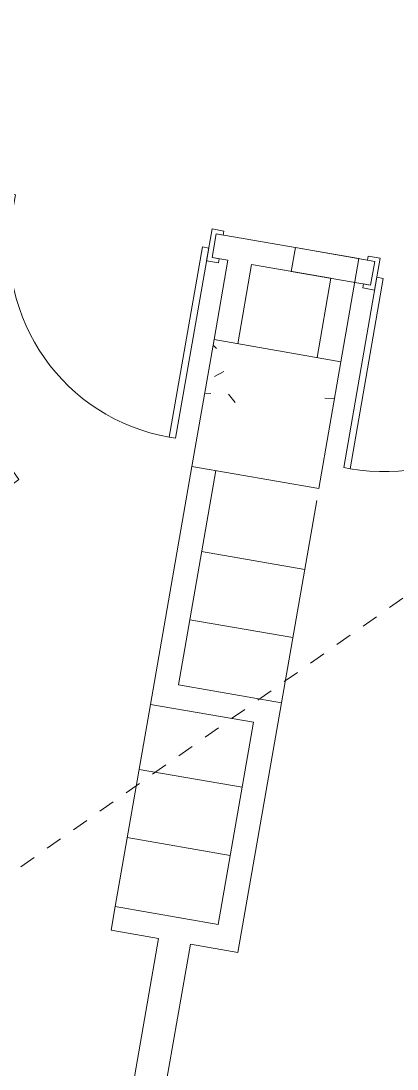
# Model space of a CAD drawing. Extents: x 274235 to 276654, y 142848 to 144425.
# Drawn here: x 276087.77 to 276090.11, y 143062.45 to 143068.96 of the extents above; entities that cross this region are included whole.
import ezdxf

# ---------------------------------------------------------------- set-up
doc = ezdxf.new("R2010")
doc.units = 0
doc.header["$LTSCALE"] = 1.5
doc.linetypes.add('ACM-G-CENTER', pattern=[50.800000000000004, 31.75, -6.350000000000001, 6.350000000000001, -6.350000000000001])
doc.layers.get('0').update_dxf_attribs({"linetype": 'CONTINUOUS', "lineweight": 0})
for name, color, linetype, lineweight in [('_ACM-A-DETL', 7, 'CONTINUOUS', 5), ('_ACM-A-DETL-THIN', 2, 'CONTINUOUS', 5), ('_ACM-A-DOOR', 1, 'CONTINUOUS', 5), ('_ACM-A-GRID', 3, 'CONTINUOUS', 5), ('_ACM-A-WALL-FULL', 6, 'CONTINUOUS', 13), ('_ACM-S-STRU-CLOS', 5, 'CONTINUOUS', 5)]:
    doc.layers.add(name, color=color, linetype=linetype, lineweight=lineweight)

# ---------------------------------------------------------------- blocks, each defined once
blk = doc.blocks.new('M_Concrete-Rectangular-Column - 800 x 800mm-V1184-B1_Working')
at = {"layer": '_ACM-A-DETL', "color": 250}
for p, q in [((400.0000000000002, 400.0000000000002), (-399.9999999999999, 400.0000000000002)), ((-399.9999999999999, 400.0000000000002), (-399.9999999999999, -399.9999999999999)), ((400.0000000000002, -399.9999999999999), (400.0000000000002, 400.0000000000002)), ((-399.9999999999999, -399.9999999999999), (400.0000000000002, -399.9999999999999))]:
    blk.add_line(p, q, dxfattribs=at)
blk = doc.blocks.new('BASEMENT20250512')
at = {"layer": '_ACM-S-STRU-CLOS'}
blk.add_blockref('M_Concrete-Rectangular-Column - 800 x 800mm-V1184-B1_Working', (849004.1239872484, 635604.5656973699), dxfattribs=at)
blk = doc.blocks.new('M_Concrete-Rectangular-Column - 800 x 800mm-V60-F5_Working')
at = {"layer": '_ACM-S-STRU-CLOS'}
h = blk.add_hatch(dxfattribs=at)
h.set_pattern_fill('FP_64', color=256, style=0, pattern_type=2)
h.set_pattern_definition([(49.99999999999999, (-849004.1240000001, -635604.566), (1457.47235942743, -127.5124112941153), [152.4, -1676.4]), (355, (-849004.1240000001, -635604.566), (-281.9423214106538, 1528.454121820989), [121.92, -1341.12]), (100.451, (-848882.668, -635615.192), (1175.54117813264, 1400.932700546505), [129.52, -1424.721]), (46.184, (-849004.1240000001, -635198.166), (2168.632479325518, -336.3419224575734), [228.6, -2514.6]), (96.636, (-848823.405, -635226.194), (1899.220703450187, 1979.420801688256), [194.28, -2137.081]), (351.184, (-849004.1240000001, -635198.166), (1899.240117591927, 1979.402459470636), [182.88, -2011.68]), (21, (-848800.9240000001, -635299.7660000001), (1212.914804469988, -818.1214889162425), [152.4, -1676.4]), (326, (-848800.9240000001, -635299.7660000001), (494.4169517815951, 1473.504446177546), [121.92, -1341.12]), (71.45100000000001, (-848699.848, -635367.943), (1707.337131491297, 655.3696761195706), [129.52, -1424.721]), (37.50000000000001, (-849004.1240000001, -635604.566), (24.70938685064226, 676.4402371484604), [67.056, -1257.808, 67.056, -2640.584]), (37.50000000000001, (-849004.1240000001, -635604.566), (24.70938685064226, 676.4402371484604), [-1391.92, -1294.384, 67.056, -1279.144]), (7.499999999999999, (-849004.1240000001, -635604.566), (534.5577488708675, 801.4442541774883), [67.056, -709.168, 67.056, -1740.408]), (7.499999999999999, (-849004.1240000001, -635604.566), (534.5577488708675, 801.4442541774883), [-843.28, -1227.328, 67.056, -446.024]), (327.5, (-849457.26, -635604.566), (1084.727506429152, -45.83122648363428), [67.056, -440.944, 67.056, -3621.024]), (327.5, (-849457.26, -635604.566), (1084.727506429152, -45.83122648363428), [-575.056, -1517.904, 67.056, -2036.064]), (317.5, (-849660.46, -635604.566), (1185.034654813092, 203.4135379393795), [67.056, -593.344, 67.056, -2479.04]), (317.5, (-849660.46, -635604.566), (1185.034654813092, 203.4135379393795), [-727.456, -985.52, 67.056, -1426.464])])
h.paths.add_polyline_path([(400.0000000010179, -399.9999999992853), (400.0000000010179, 400.0000000007061), (-399.9999999989388, 400.0000000007407), (-399.9999999989388, -399.9999999992507)])
at = {"layer": '_ACM-A-DETL'}
for p, q in [((400.0000000000002, 400.0000000000002), (-399.9999999999999, 400.0000000000002)), ((-399.9999999999999, 400.0000000000002), (-399.9999999999999, -399.9999999999999)), ((400.0000000000002, -399.9999999999999), (400.0000000000002, 400.0000000000002)), ((-399.9999999999999, -399.9999999999999), (400.0000000000002, -399.9999999999999))]:
    blk.add_line(p, q, dxfattribs=at)
blk = doc.blocks.new('ACM_Door-Regular-Single - 1323_1200_ S-2217204-F5_Working')
at = {"layer": '_ACM-A-DOOR'}
for p, q in [((579.9999999999928, 1220), (619.9999999999918, 1219.428454762872)), ((579.9999999999928, 1220), (579.9999999999928, 20.00000000000209)), ((619.9999999999918, 20.00000000000209), (619.9999999999918, 1219.428454762872)), ((-620.0000000000093, 99.99999999999999), (-695.0000000000056, 99.99999999999999)), ((-695.0000000000056, 99.99999999999999), (-695.0000000000056, 74.99999999999999)), ((-695.0000000000056, 74.99999999999999), (-650.0000000000095, 74.99999999999999)), ((-650.0000000000095, 74.99999999999999), (-650.0000000000095, -74.99999999999999)), ((-620.0000000000083, -99.99999999999999), (-620.0000000000093, 99.99999999999999)), ((694.9999999999933, 99.99999999999999), (619.9999999999898, 99.99999999999999)), ((619.9999999999898, 99.99999999999999), (619.9999999999918, -99.99999999999999)), ((649.9999999999901, -74.99999999999999), (649.9999999999901, 74.99999999999999)), ((649.9999999999906, 74.99999999999999), (694.9999999999936, 74.99999999999999)), ((694.9999999999936, 74.99999999999999), (694.9999999999936, 99.99999999999999)), ((579.9999999999928, 20.00000000000209), (619.9999999999918, 20.00000000000209)), ((-650.00000000001, -74.99999999999999), (-695.0000000000084, -74.99999999999999)), ((-695.0000000000084, -74.99999999999999), (-695.0000000000084, -99.99999999999999)), ((-695.0000000000084, -99.99999999999999), (-620.0000000000083, -99.99999999999999)), ((619.9999999999918, -99.99999999999999), (694.9999999999918, -99.99999999999999)), ((694.9999999999918, -74.99999999999999), (649.9999999999901, -74.99999999999999)), ((694.9999999999918, -99.99999999999999), (694.9999999999918, -74.99999999999999))]:
    blk.add_line(p, q, dxfattribs=at)
blk.add_arc((579.9999999999928, 20.00000000000006), 1199.999999999999, 89.99999999999994, 179.9999999999999, dxfattribs=at)
blk = doc.blocks.new('ACM_Door-Regular-Single - 1323_1200_ S-2217205-F5_Working')
at = {"layer": '_ACM-A-DOOR'}
for p, q in [((-695.0000000000084, 99.99999999999999), (-620.0000000000083, 99.99999999999999)), ((-695.0000000000084, 74.99999999999999), (-695.0000000000084, 99.99999999999999)), ((-650.00000000001, 74.99999999999999), (-695.0000000000084, 74.99999999999999)), ((-650.0000000000095, -74.99999999999999), (-650.0000000000095, 74.99999999999999)), ((-620.0000000000083, 99.99999999999999), (-620.0000000000093, -99.99999999999999)), ((619.9999999999918, 99.99999999999999), (694.9999999999918, 99.99999999999999)), ((619.9999999999898, -99.99999999999999), (619.9999999999918, 99.99999999999999)), ((649.9999999999901, 74.99999999999999), (649.9999999999901, -74.99999999999999)), ((694.9999999999918, 74.99999999999999), (649.9999999999901, 74.99999999999999)), ((694.9999999999918, 99.99999999999999), (694.9999999999918, 74.99999999999999)), ((579.9999999999928, -1220), (579.9999999999928, -20.00000000000209)), ((579.9999999999928, -20.00000000000209), (619.9999999999918, -20.00000000000209)), ((619.9999999999918, -20.00000000000209), (619.9999999999918, -1219.428454762872)), ((-695.0000000000056, -74.99999999999999), (-650.0000000000095, -74.99999999999999)), ((-695.0000000000056, -99.99999999999999), (-695.0000000000056, -74.99999999999999)), ((-620.0000000000093, -99.99999999999999), (-695.0000000000056, -99.99999999999999)), ((694.9999999999933, -99.99999999999999), (619.9999999999898, -99.99999999999999)), ((649.9999999999906, -74.99999999999999), (694.9999999999936, -74.99999999999999)), ((694.9999999999936, -74.99999999999999), (694.9999999999936, -99.99999999999999)), ((579.9999999999928, -1220), (619.9999999999918, -1219.428454762872))]:
    blk.add_line(p, q, dxfattribs=at)
blk.add_arc((579.9999999999928, -20.00000000000006), 1200.000000000001, 180.0000000000001, 269.9999999999997, dxfattribs=at)
blk = doc.blocks.new('ACM_Door-Regular-Single-45D - 0923_800_ S-45-2486668-F5_Working')
at = {"layer": '_ACM-A-DOOR'}
for p, q in [((-495.0000000000083, 99.99999999999999), (-420.0000000000084, 99.99999999999999)), ((-495.0000000000083, 74.99999999999999), (-495.0000000000083, 99.99999999999999)), ((-450.0000000000101, 74.99999999999999), (-495.0000000000083, 74.99999999999999)), ((-450.0000000000095, -74.99999999999999), (-450.0000000000095, 74.99999999999999)), ((-420.0000000000084, 99.99999999999999), (-420.0000000000094, -99.99999999999999)), ((419.9999999999919, 99.99999999999999), (494.9999999999919, 99.99999999999999)), ((419.9999999999896, -99.99999999999999), (419.9999999999919, 99.99999999999999)), ((449.9999999999899, 74.99999999999999), (449.9999999999899, -74.99999999999999)), ((494.9999999999919, 74.99999999999999), (449.9999999999899, 74.99999999999999)), ((494.9999999999919, 99.99999999999999), (494.9999999999919, 74.99999999999999)), ((-193.9090327718665, -577.3404902775944), (391.7157287525134, 8.284271247444705)), ((419.9999999999918, -20.00000000000209), (391.7157287525134, 8.284271247444638)), ((419.9999999999918, -20.00000000000209), (-165.331761003769, -605.3317610044207)), ((-495.0000000000052, -74.99999999999999), (-450.0000000000095, -74.99999999999999)), ((-495.0000000000052, -99.99999999999999), (-495.0000000000052, -74.99999999999999)), ((-420.0000000000094, -99.99999999999999), (-495.0000000000052, -99.99999999999999)), ((494.9999999999938, -99.99999999999999), (419.9999999999896, -99.99999999999999)), ((449.9999999999905, -74.99999999999999), (494.9999999999938, -74.99999999999999)), ((494.9999999999938, -74.99999999999999), (494.9999999999938, -99.99999999999999))]:
    blk.add_line(p, q, dxfattribs=at)
blk.add_arc((379.9999999999927, -20.00000000000006), 800.0000000000006, 179.9999999999999, 227.0261339722246, dxfattribs=at)
blk = doc.blocks.new('5f0512')
at = {"layer": '_ACM-A-DETL-THIN'}
for p, q in [((-150799.999464025, -95274.99967232242), (-150799.999464025, -96549.99967254093)), ((-150799.999464025, -95709.99967232218), (-151449.9994640247, -95709.99967232218)), ((-150799.999464025, -96139.99967232207), (-151449.999464025, -96139.99967232207)), ((-151599.999464017, -97974.99967232253), (-151599.999464017, -96699.99967254093)), ((-151599.999464017, -97109.9996723223), (-150949.999464017, -97109.9996723223)), ((-151599.999464017, -97539.99967232195), (-150949.9994640171, -97539.99967232195))]:
    blk.add_line(p, q, dxfattribs=at)
at = {"layer": '_ACM-A-GRID', "linetype": 'ACM-G-CENTER'}
blk.add_line((-165371.2764325532, -110984.4801361597), (-111914.0039246064, -57527.20762820297), dxfattribs=at)
at = {"layer": '_ACM-A-WALL-FULL', "lineweight": 18}
for p, q in [((-150799.9994640006, -93749.99967244593), (-151699.9995019974, -93749.99967244605)), ((-151699.9995019974, -93749.99967244605), (-151699.9995019974, -93899.99967244593)), ((-150699.9995317711, -93749.99967244593), (-151199.9994639982, -93749.99967244605)), ((-151199.9994639982, -93749.99967244605), (-151199.9994639982, -93899.99967244593)), ((-150799.9994640003, -94399.9996724443), (-150799.9994640006, -93749.99967244593)), ((-150699.9995317711, -93899.99967244582), (-150699.9995317711, -93749.99967244593)), ((-151699.9995019974, -93899.99967244593), (-151599.9994639962, -93899.99967244593)), ((-151599.9994639962, -93899.99967244593), (-151599.999463996, -94399.99967244419)), ((-151449.9994639962, -94399.99967244419), (-151449.9994639963, -93899.99967244593)), ((-151449.9994639963, -93899.99967244593), (-150949.9994640003, -93899.99967244582)), ((-151199.9994639982, -93899.99967244593), (-150699.9995317711, -93899.99967244582)), ((-150949.9994640005, -93899.99967244582), (-150949.9994640003, -94399.9996724443)), ((-151599.9994639959, -95199.99967244419), (-151599.9994639956, -96699.99967254093)), ((-151449.9994639958, -96549.99967254105), (-151449.9994639962, -95199.99967244407)), ((-150799.9994639963, -96549.99967254093), (-151449.9994639957, -96549.99967254105)), ((-150799.9994639959, -98124.99967268563), (-150799.9994639963, -96549.99967254093)), ((-151599.9994639956, -96699.99967254093), (-150949.9994639962, -96699.99967254081)), ((-150949.9994639962, -96699.99967254081), (-150949.9994639959, -97974.99967268575)), ((-150949.9994639959, -97974.99967268575), (-151599.9994639956, -97974.99967268587)), ((-151599.9994639956, -97974.99967268587), (-151599.9994639956, -98124.99967268575)), ((-151599.9994639956, -98124.99967268575), (-151299.9994639982, -98124.99967268575)), ((-151299.9994639981, -98124.99967268563), (-151299.9994639978, -100399.9996724443)), ((-151099.9994639979, -100399.9996724443), (-151099.9994639981, -98124.99967268563)), ((-151099.9994639981, -98124.99967268563), (-150799.9994639959, -98124.99967268563))]:
    blk.add_line(p, q, dxfattribs=at)
at = {"layer": '_ACM-A-DOOR'}
blk.add_blockref('ACM_Door-Regular-Single - 1323_1200_ S-2217205-F5_Working', (-152349.9995019975, -93824.99967244605), dxfattribs=at)
for name, p, rotation in [('ACM_Door-Regular-Single - 1323_1200_ S-2217204-F5_Working', (-150049.9995317711, -93824.9996724457), 180), ('ACM_Door-Regular-Single-45D - 0923_800_ S-45-2486668-F5_Working', (-153249.999501997, -95299.99967244687), 90.00000000001077)]:
    blk.add_blockref(name, p, dxfattribs=dict(at, rotation=rotation))
at = {"layer": '_ACM-S-STRU-CLOS'}
blk.add_blockref('M_Concrete-Rectangular-Column - 800 x 800mm-V60-F5_Working', (-151199.9994639984, -94799.99967244419), dxfattribs=at)

msp = doc.modelspace()

# ---------------------------------------------------------------- block references
at = {"xscale": 0.0009999999999999994, "yscale": 0.001, "zscale": 0.001, "rotation": 350.1075696352769}
msp.add_blockref('BASEMENT20250512', (275143.7222229671, 142586.2208173259), dxfattribs=at)

# ---------------------------------------------------------------- next in the draw order: block references
msp.add_blockref('5f0512', (276254.5380815538, 143133.931731411), dxfattribs=at)

doc.saveas('drawing.dxf')
